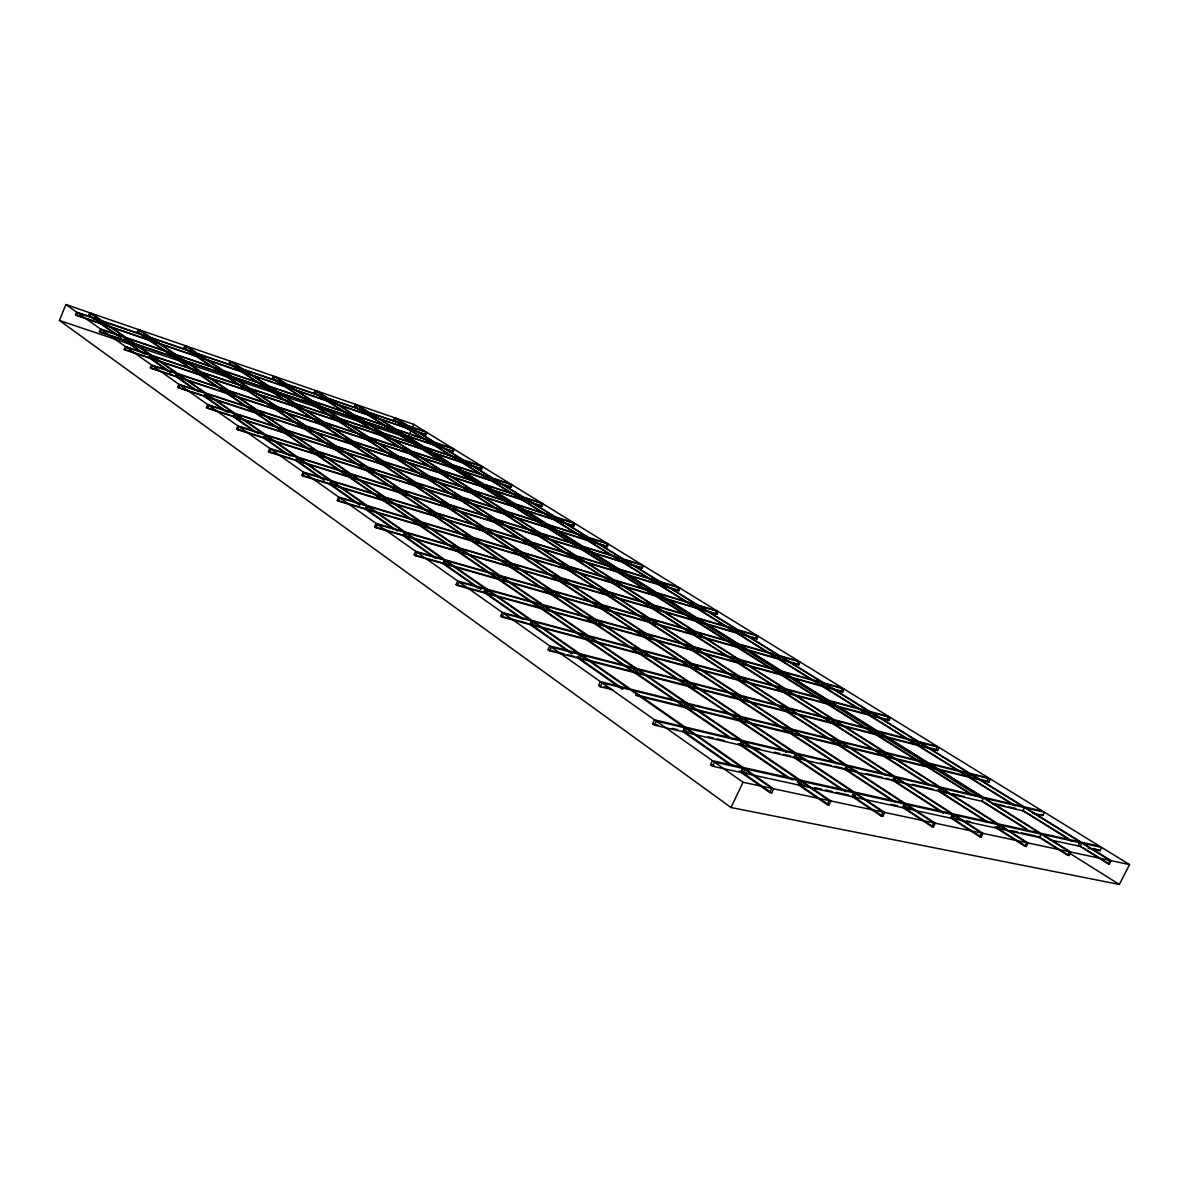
<?xml version="1.0" encoding="UTF-8"?>
<svg xmlns="http://www.w3.org/2000/svg" width="1189" height="1189" viewBox="0 0 1189 1189"><rect width="100%" height="100%" fill="white"/><g stroke="black" fill="none" stroke-linecap="round" stroke-linejoin="round"><path stroke-width="1.5" d="M1129.55 864.596L1111.091 860.658L1083.12 843.358L1101.683 847.445L1129.55 864.596L1119.339 884.453L731.012 807.524L59.45 320.465L65.871 304.547L89.725 312.752L100.604 320.346L99.534 323.007M408.867 426.286L435.159 442.546L434.134 444.894L407.857 428.59L408.867 426.286L426.955 432.484L425.944 434.773L76.289 315.338L75.531 314.803L76.616 312.127L65.871 304.547M76.289 315.338L77.374 312.662L101.377 320.881L124.756 337.186L123.641 339.905M94.094 319.202L88.655 315.382L89.725 312.752M91.33 313.316L102.224 320.911L101.139 323.557L90.26 315.932L91.33 313.316L138.296 329.487L149.472 337.096L148.402 339.697L137.24 332.058L138.296 329.487M101.377 320.881L100.292 323.542L117.8 335.818M150.245 337.631L149.175 340.247L173.104 356.626L174.203 353.965L150.245 337.631L102.997 321.446L101.912 324.092L120.892 337.394M436.051 443.096L463.398 460.009L462.343 462.417L435.025 445.459L436.051 443.096L454.257 449.279L453.232 451.612L100.129 332.236L99.341 331.686L100.456 328.937L77.374 312.662M100.129 332.236L101.243 329.502L125.558 337.75L150.007 354.798L148.863 357.577M125.558 337.75L124.444 340.455L143.126 353.549M125.276 340.455L126.391 337.75L102.997 321.446M175.021 354.53L173.921 357.19L198.92 374.312L200.049 371.607L175.021 354.53L127.193 338.3L126.079 341.02L144.776 354.099M491.726 480.638L463.279 462.997L464.334 460.589L482.66 466.742L481.619 469.12L125.068 349.923L124.251 349.343L125.395 346.534L101.243 329.502M125.068 349.923L126.227 347.114L150.84 355.377L176.448 373.242L175.273 376.066M139.841 330.022L151.018 337.631L149.948 340.232L138.786 332.593L139.841 330.022L185.038 345.583L196.453 353.207L195.397 355.764L183.998 348.109L185.038 345.583M151.806 338.166L150.735 340.767L174.679 357.161L175.779 354.5L151.806 338.166L197.255 353.742L221.719 370.106L220.634 372.707L196.2 356.299L197.255 353.742M150.84 355.377L149.71 358.157L170.755 372.915M150.527 358.127L151.657 355.362L127.193 338.3M200.911 372.187L199.782 374.907L225.94 392.816L227.099 390.037L200.911 372.187L152.504 355.942L151.36 358.706L170.934 372.41M493.777 478.81L523.428 497.151L522.313 499.633L492.692 481.248L493.777 478.81L512.221 484.919L511.136 487.341L151.211 368.441L150.349 367.832L151.523 364.964L126.227 347.114M151.211 368.441L152.385 365.588L177.324 373.851L204.166 392.563L178.915 384.3L152.385 365.588M176.596 355.065L175.496 357.726L200.51 374.847L201.64 372.142L176.596 355.065L222.551 370.656L248.1 387.733L246.985 390.378L221.466 373.257L222.551 370.656M186.524 346.103L197.939 353.728L196.884 356.269L185.484 348.615L186.524 346.103L230.042 361.084L241.679 368.724L240.624 371.221L229.001 363.566L230.042 361.084M177.324 373.851L176.15 376.69L195.516 390.245M176.953 376.631L178.127 373.792L152.504 355.942M227.991 390.661L226.831 393.425L254.223 412.182L255.412 409.358L227.991 390.661L179.004 374.401L177.83 377.24L198.697 391.835M554.223 519.444L523.338 500.272L524.438 497.775L543.001 503.854L541.887 506.321L178.618 387.867L177.711 387.228L178.915 384.3M178.618 387.867L179.836 384.939L205.088 393.202L233.237 412.851L207.689 404.587L179.836 384.939M198.756 354.263L197.686 356.804L222.15 373.212L223.235 370.611L198.756 354.263L242.497 369.259L267.406 385.608L266.336 388.149L241.441 371.756L242.497 369.259M202.502 372.722L201.372 375.427L227.545 393.336L228.704 390.572L202.502 372.722L248.977 388.313L275.67 406.162L274.525 408.867L247.862 390.973L248.977 388.313M205.088 393.202L203.869 396.1L226.073 411.662M204.657 396.011L205.86 393.128L179.004 374.401M256.348 409.997L255.159 412.821L283.859 432.484L285.092 429.601L256.348 409.997L206.782 393.767L205.578 396.665L227.798 412.211M556.422 517.557L588.689 537.517L587.515 540.103L555.278 520.098L556.422 517.557L575.075 523.576L573.93 526.088L207.391 408.258L206.44 407.589L207.689 404.587M207.391 408.258L208.64 405.271L234.203 413.519L263.795 434.148L237.919 425.915L208.64 405.271M224.067 371.176L222.982 373.777L248.516 390.899L249.631 388.238L224.067 371.176L268.268 386.172L294.263 403.234L293.163 405.835L267.198 388.714L268.268 386.172M231.469 361.575L243.106 369.214L242.066 371.711L230.443 364.057L231.469 361.575L273.396 376.021L285.226 383.646L284.186 386.098L272.37 378.444L273.396 376.021M229.596 391.196L228.437 393.96L255.843 412.717L257.032 409.893L229.596 391.196L276.591 406.772L304.518 425.439L303.329 428.203L275.447 409.477L276.591 406.772M243.923 369.749L242.883 372.246L267.793 388.64L268.863 386.098L243.923 369.749L286.059 384.181L311.384 400.53L310.329 403.026L285.018 386.633L286.059 384.181M234.203 413.519L232.97 416.477L255.13 432.008M233.713 416.358L234.961 413.4L206.782 393.767M286.073 430.269L284.855 433.168L314.966 453.797L316.244 450.839L286.073 430.269L235.927 414.069L234.679 417.042L258.34 433.599M250.507 388.833L249.393 391.478L276.071 409.373L277.215 406.668L250.507 388.833L295.154 403.814L322.308 421.634L321.164 424.28L294.055 406.415L295.154 403.814M622.278 561.684L588.614 540.787L589.789 538.201L608.53 544.161L607.371 546.717L237.637 429.705L236.626 428.991L237.919 425.915M237.637 429.705L238.93 426.628L264.805 434.862L295.927 456.561L269.74 448.372L238.93 426.628M257.983 410.532L256.779 413.356L285.509 433.019L286.742 430.121L257.983 410.532L305.469 426.078L334.718 445.622L333.5 448.446L304.295 428.843L305.469 426.078M269.725 386.663L268.64 389.204L294.634 406.326L295.734 403.725L269.725 386.663L312.246 401.094L338.657 418.142L337.557 420.683L311.191 403.591L312.246 401.094M274.778 376.497L286.608 384.121L285.583 386.574L273.752 378.919L274.778 376.497L315.204 390.408L327.198 398.047L326.172 400.44L314.193 392.801L315.204 390.408M264.805 434.862L263.527 437.894L287.203 454.48M264.255 437.73L265.533 434.698L235.927 414.069M287.441 384.656L286.4 387.109L311.726 403.502L312.781 401.005L287.441 384.656L328.045 398.583L353.728 414.902L352.687 417.354L327.02 400.975L328.045 398.583M278.137 407.277L276.978 409.997L304.889 428.709L306.078 425.944L278.137 407.277L323.23 422.244L351.617 440.866L350.443 443.571L322.1 424.889L323.23 422.244M317.27 451.538L316.006 454.51L347.664 476.18L348.972 473.163L317.27 451.538L266.544 435.412L265.266 438.444L290.443 456.071M269.472 452.266L270.81 449.115L303.284 472.033L301.902 475.243L677.537 590.026L678.785 587.366L643.472 565.652L642.268 568.268L269.472 452.266L268.417 451.508L269.74 448.372M296.626 404.305L295.526 406.906L322.65 424.77L323.78 422.125L296.626 404.305L339.564 418.721L367.104 436.497L365.989 439.098L338.464 421.263L339.564 418.721M287.723 430.804L286.49 433.688L316.631 454.317L317.894 451.359L287.723 430.804L335.729 446.291L366.39 466.787L365.142 469.685L334.51 449.13L335.729 446.291M316.527 390.869L328.536 398.493L327.51 400.901L315.516 393.247L316.527 390.869L355.526 404.305L367.683 411.929L366.673 414.277L354.53 406.638L355.526 404.305M313.658 401.57L312.588 404.067L338.969 421.144L340.069 418.602L313.658 401.57L354.619 415.466L381.372 432.469L380.287 434.966L353.564 417.919L354.619 415.466M307.03 426.583L305.855 429.363L335.075 448.966L336.294 446.143L307.03 426.583L352.583 441.505L382.264 460.99L381.075 463.755L351.409 444.21L352.583 441.505M270.81 449.115L296.997 457.304L295.675 460.411L323.943 480.222M296.358 460.217L297.696 457.111L266.544 435.412M350.056 473.906L348.749 476.923L382.041 499.737L383.393 496.63L350.056 473.906L298.766 457.854L297.428 460.96L324.24 479.717M329.383 399.043L328.357 401.436L354.025 417.815L355.08 415.362L329.383 399.043L368.545 412.464L394.54 428.753L393.5 431.161L367.52 414.812L368.545 412.464M324.716 422.734L323.586 425.38L351.944 444.062L353.103 441.357L324.716 422.734L368.04 437.106L396.814 455.669L395.655 458.315L366.925 439.707L368.04 437.106M338.672 497.002L337.245 500.301L715.644 613.539L716.922 610.819L679.989 588.109L678.756 590.77L303.017 476.046L304.399 472.821L330.914 480.951L365.484 505.072L338.672 497.002L304.399 472.821M318.934 452.073L317.671 455.03L349.343 476.715L350.651 473.683L318.934 452.073L367.446 467.5L399.623 489.006L398.33 491.964L366.182 470.383L367.446 467.5M340.975 419.197L339.876 421.738L367.401 439.558L368.531 436.972L340.975 419.197L382.278 433.064L410.175 450.794L409.075 453.336L381.208 435.546L382.278 433.064M337.304 446.811L336.086 449.635L366.732 470.19L367.981 467.292L337.304 446.811L383.289 461.659L414.381 482.065L413.148 484.889L382.085 464.423L383.289 461.659M356.819 404.75L368.976 412.36L367.966 414.723L355.808 407.084L356.819 404.75L394.466 417.711L406.757 425.32L405.746 427.624L393.47 419.999L394.466 417.711M355.957 415.927L354.902 418.365L381.654 435.427L382.724 432.93L355.957 415.927L395.432 429.318L422.496 446.291L421.441 448.729L394.391 431.711L395.432 429.318M330.914 480.951L329.531 484.131L359.554 505.176M330.185 483.893L331.553 480.713L298.766 457.854M384.537 497.418L383.185 500.524L418.275 524.542L419.672 521.377L384.537 497.418L332.682 481.5L331.315 484.681L359.851 504.656M354.084 441.996L352.91 444.701L382.576 464.23L383.779 461.481L354.084 441.996L397.795 456.308L427.862 475.719L426.688 478.424L396.65 458.954L397.795 456.308M369.824 412.895L368.813 415.258L394.807 431.592L395.848 429.199L369.824 412.895L407.619 425.855L433.911 442.115L432.87 444.478L406.608 428.159L407.619 425.855M376.081 523.398L374.609 526.786L755.565 638.166L756.873 635.387L718.186 611.592L716.922 614.327L338.434 501.134L339.861 497.834L366.673 505.89L403.19 531.364L376.081 523.398L339.861 497.834M351.736 474.426L350.428 477.458L383.75 500.257L385.087 497.151L351.736 474.426L400.723 489.749L434.55 512.34L433.212 515.372L399.43 492.707L400.723 489.749M369.467 437.582L368.352 440.168L397.096 458.791L398.256 456.145L369.467 437.582L411.126 451.389L440.242 469.893L439.098 472.494L410.027 453.945L411.126 451.389M383.646 433.509L382.561 436.006L410.443 453.782L411.543 451.24L383.646 433.509L423.433 446.871L451.627 464.542L450.527 467.024L422.363 449.308L423.433 446.871M369.036 468.005L367.773 470.889L399.935 492.454L401.228 489.511L369.036 468.005L415.451 482.764L448.045 504.151L446.782 507.049L414.218 485.588L415.451 482.764M395.699 418.142L408.005 425.751L406.995 428.055L394.703 420.43L395.699 418.142L413.727 424.339L426.078 431.949L425.082 434.238L425.944 434.773M396.74 429.764L395.699 432.157L422.749 449.174L423.804 446.722L396.74 429.764L434.802 442.68L462.135 459.593L461.079 461.986L433.777 445.028L434.802 442.68M384.805 462.149L383.601 464.914L414.664 485.365L415.897 482.541L384.805 462.149L428.902 476.388L460.366 496.69L459.132 499.454L427.713 479.093L428.902 476.388M366.673 505.89L365.246 509.16L394.124 529.387M365.87 508.862L367.282 505.607L332.682 481.5M420.876 522.194L419.479 525.375L456.472 550.715L457.928 547.46L420.876 522.194L368.471 506.44L367.059 509.695L397.468 530.978M399.236 456.784L398.077 459.43L428.129 478.885L429.318 476.18L399.236 456.784L441.238 470.532L471.632 489.853L470.458 492.499L440.093 473.133L441.238 470.532M982.694 798.711L407.797 437.953L413.727 424.339M386.247 497.938L384.894 501.045L419.985 525.062L421.382 521.882L386.247 497.938L435.709 513.128L471.29 536.908L469.908 539.999L434.371 516.145L435.709 513.128M435.977 557.938L404.795 536.12L406.266 532.776L444.924 559.707L443.408 563.14L797.388 663.982L798.755 661.143L758.196 636.204L756.888 638.983L375.858 527.663L377.329 524.275L404.453 532.241L443.081 559.187L415.689 551.324L377.329 524.275M412.509 451.85L411.394 454.391L440.48 472.94L441.624 470.354L412.509 451.85L452.593 465.152L481.991 483.566L480.861 486.108L451.493 467.634L452.593 465.152M402.328 490.24L401.035 493.197L434.832 515.863L436.17 512.845L402.328 490.24L449.174 504.894L483.388 527.351L482.08 530.294L447.896 507.777L449.174 504.894M424.741 447.302L423.67 449.754L451.85 467.47L452.95 464.973L424.741 447.302L463.071 460.173L491.533 477.785L490.448 480.222L462.016 462.566L463.071 460.173M416.967 483.239L415.734 486.063L448.312 507.525L449.591 504.641L416.967 483.239L461.436 497.388L494.401 518.657L493.138 521.481L460.217 500.153L461.436 497.388M404.453 532.241L402.982 535.585L435.62 558.458M403.547 535.243L405.003 531.899L368.471 506.44M430.344 476.848L429.155 479.553L460.604 499.915L461.822 497.151L430.344 476.848L472.672 490.522L504.448 510.72L503.244 513.41L471.498 493.167L472.672 490.522M442.62 470.978L441.476 473.579L471.855 492.945L473.014 490.299L442.62 470.978L482.987 484.205L513.663 503.437L512.504 506.024L481.872 486.747L482.987 484.205M453.232 451.612L452.34 451.062L453.366 448.729L426.955 432.484M422.585 522.714L421.188 525.895L458.211 551.22L459.653 547.966L422.585 522.714L472.509 537.725L510.007 562.783L508.58 565.949L471.141 540.817L472.509 537.725M415.481 555.753L417.012 552.261L457.691 580.96L456.1 584.527L841.307 691.091L842.704 688.178L800.138 662.005L798.785 664.844L415.481 555.753L414.158 554.817L415.689 551.324M453.901 465.583L452.816 468.08L482.184 486.539L483.314 484.012L453.901 465.583L492.514 478.379L522.149 496.734L521.035 499.217L491.429 480.832L492.796 478.201L511.24 484.324L510.17 486.732L511.136 487.341M437.329 513.618L435.991 516.65L471.543 540.49L472.925 537.398L437.329 513.618L484.562 528.124L520.529 551.726L519.177 554.743L483.254 531.082L484.562 528.124M450.705 505.37L449.427 508.253L483.626 530.77L484.934 527.827L450.705 505.37L495.531 519.385L530.086 541.694L528.778 544.577L494.267 522.209L495.531 519.385M462.893 497.849L461.674 500.614L494.609 521.941L495.858 519.117L462.893 497.849L505.533 511.404L538.795 532.538L537.547 535.303L504.329 514.109L505.533 511.404M481.619 469.12L480.683 468.54L481.723 466.162L454.257 449.279M474.069 490.968L472.895 493.613L504.641 513.856L505.845 511.166L474.069 490.968L514.718 504.091L546.762 524.171L545.573 526.816L513.559 506.677L514.718 504.091M417.012 552.261L444.418 560.108L442.888 563.556L477.725 587.946M499.692 575.952L498.191 579.296L539.553 607.624L541.099 604.19L499.692 575.952L446.247 560.643L444.731 564.076L481.084 589.521M484.324 484.636L483.195 487.178L513.841 506.455L515 503.868L484.324 484.636L523.175 497.359L554.074 516.487L552.93 519.028L522.06 499.856L523.175 497.359M459.207 548.337L457.75 551.592L496.839 578.359L498.34 575.03L459.207 548.337L406.266 532.776M460.931 548.842L459.489 552.097L498.592 578.865L500.079 575.521L460.931 548.842L511.285 563.645L550.834 590.071L549.363 593.326L509.858 566.811L511.642 563.259L559.603 577.364L558.206 580.47L520.41 555.56L522.09 552.186L567.539 565.875L566.202 568.818L529.967 545.335L531.275 542.452L486.108 528.6L484.8 531.542L520.737 555.218M559.603 577.364L521.763 552.528L474.143 538.216L472.776 541.307L510.23 566.44M528.585 623.586L887.44 719.553L888.896 716.581L844.16 689.07L842.763 691.983L457.497 585.523L459.088 581.956L486.762 589.655L530.22 619.959L502.293 612.424L459.088 581.956M497.002 519.846L495.739 522.67L530.264 545.023L531.557 542.139L497.002 519.846L539.925 533.267L574.763 555.412L573.484 558.236L538.691 536.031L540.192 532.984L581.347 545.855L580.128 548.56L546.658 527.515L548.099 524.602L587.396 537.101L586.222 539.687L554 519.682L555.367 516.903L574.019 522.922L572.875 525.434L573.93 526.088M581.347 545.855L547.861 524.869L506.93 511.85L505.726 514.555L538.959 535.749M587.396 537.101L555.144 517.141L516.056 504.522L514.896 507.108L546.91 527.247M483.774 592.196L485.35 588.659L444.418 560.108M486.762 589.655L485.186 593.177L522.595 619.38M485.632 592.702L487.208 589.179L446.247 560.643M559.781 580.931L521.971 556.021L523.323 553.004L568.788 566.677L567.45 569.62L605.543 594.307L606.925 591.29L561.178 577.824L559.514 581.317L599.33 607.564L600.787 604.398L552.499 590.547L550.73 594.247L592.464 622.248L593.995 618.919L542.868 604.681L540.98 608.59L584.81 638.612L586.415 635.089L542.526 605.156L488.62 590.16L487.044 593.697L522.967 618.845M593.995 618.919L552.201 590.992L501.431 576.442L499.93 579.786L541.307 608.099M600.787 604.398L560.911 578.226L512.935 564.121L511.508 567.302L551.027 593.801M541.887 506.321L540.876 505.682L541.976 503.229L512.221 484.919M532.746 542.912L531.453 545.796L567.703 569.263L569.041 566.321L532.746 542.912L575.952 556.17L612.484 579.4L611.161 582.268L574.673 558.993L576.175 555.843L617.552 568.55L616.288 571.314L581.272 549.288L582.699 546.286L622.204 558.637L620.985 561.282L587.321 540.386L588.496 537.785L549.199 525.285L548.01 527.931L581.48 548.976M576.234 656.952L935.996 749.516L937.482 746.469L890.427 717.532L888.986 720.504L502.13 617.165L500.643 616.11L502.293 612.424M502.13 617.165L503.794 613.479L531.721 621L577.943 653.222L549.779 645.924L503.794 613.479M617.552 568.55L582.506 546.583L541.337 533.712L540.103 536.477L574.896 558.667M531.721 621L530.086 624.626L571.76 653.831M530.457 624.076L532.092 620.465L488.62 590.16M586.578 639.087L542.734 609.08L544.294 605.647L588.198 635.565L586.326 639.652L632.86 671.532L634.54 667.906L587.931 636.13L533.593 621.505L531.959 625.132L572.162 653.281M600.921 608.01L561.074 581.778L562.486 578.686L602.362 604.844L600.713 608.471L642.729 636.16L644.23 632.905L602.154 605.29L553.866 591.468L552.395 594.708L594.128 622.709M294.604 459.667L641.109 567.554L642.313 564.938L623.497 559.053L622.144 561.996L657.339 583.858L658.587 581.153L618.919 568.966L617.492 572.072L654.188 595.154L655.481 592.33L613.91 579.816L612.424 583.071L650.725 607.52L652.092 604.577L613.747 580.187L570.289 567.123L568.937 570.066L607.044 594.738M655.481 592.33L618.756 569.308L577.378 556.601L576.1 559.424L612.588 582.699M658.587 581.153L623.348 559.35L583.858 546.999L582.625 549.704L617.656 571.731M635.996 694.733L987.138 781.069L988.683 777.963L939.102 747.465L937.616 750.512L549.645 650.829L548.055 649.714L549.779 645.924M549.645 650.829L551.369 647.054L579.533 654.336L628.773 688.684L600.415 681.639L551.369 647.054M607.371 546.717L606.256 546.033L607.43 543.477L575.075 523.576M533.593 621.505L579.831 653.712L577.824 658.082L622.531 689.397M553.866 591.468L595.659 619.38L593.906 623.214L638.077 652.865L639.652 649.432L595.436 619.885L544.294 605.647M652.092 604.577L608.426 591.721L606.851 595.154L646.935 621.119L648.362 618.027L608.233 592.137L562.486 578.686M643.472 565.652L624.656 559.766L623.437 562.397L658.647 584.26M639.756 653.311L595.57 623.675L597.101 620.346L641.332 649.893L639.593 653.891L686.41 685.31L688.059 681.787L641.183 650.457L589.714 636.605L588.094 640.128L634.644 671.993M648.436 621.55L608.352 595.585L609.734 592.568L649.863 618.458L648.317 622.01L690.556 649.387L692.028 646.221L649.744 618.919L603.744 605.751L602.288 608.917L644.319 636.591M655.555 595.555L618.86 572.489L620.123 569.724L656.848 592.746L655.451 595.942L693.93 620.153L695.268 617.269L656.744 593.118L615.159 580.618L613.851 583.502L652.167 607.936M589.714 636.605L636.323 668.367L634.465 672.632L683.957 706.534L685.711 702.803L636.145 669.006L581.421 654.827L579.712 658.557L622.932 688.817M600.415 681.639L598.617 685.548L600.311 686.752L612.736 689.798M600.311 686.752L602.11 682.843L630.482 689.873L683.051 726.538L654.53 719.821L602.11 682.843M624.656 559.766L659.88 581.555L658.543 584.602L695.387 607.475L696.665 604.725L659.791 581.911L620.123 569.724M679.989 588.109L661.099 582.298L659.85 585.003L696.695 607.876M736.571 629.412L697.928 605.513L658.112 593.534L656.804 596.343L695.297 620.554L696.635 617.671L736.571 629.412L735.248 632.236L696.65 608.263L697.973 605.112L661.099 582.298M615.159 580.618L653.519 604.993L652.048 608.352L692.325 634.049L693.722 631.032L653.415 605.409L609.734 592.568M696.591 618.102L654.842 605.825L653.474 608.783L693.752 634.465L695.164 631.448L737.031 643.457L735.649 646.4L695.238 620.985L696.591 618.102L737.031 643.457M695.119 631.924L651.245 619.35L649.818 622.442L692.057 649.803L693.544 646.638L737.552 658.899L736.095 661.976L693.707 634.941L695.119 631.924L737.552 658.899M603.744 605.751L645.82 633.351L644.185 637.111L688.594 666.375L690.155 663.046L645.686 633.856L597.101 620.346M693.484 647.158L691.998 650.324L736.586 679.201L738.116 675.961L693.484 647.158L647.277 634.302L645.776 637.557L690.185 666.806M647.277 634.302L691.745 663.462L690.125 667.386L737.121 698.359L738.741 694.926L691.686 664.042L642.863 650.903L641.272 654.336L688.089 685.741M739.454 716.135L689.679 682.872L637.928 669.466L636.249 673.093L685.756 706.965L687.495 703.249L739.454 716.135L737.73 719.746L688.03 686.395L689.739 682.218L642.863 650.903M718.186 611.592L699.236 605.9L697.958 608.649L736.556 632.607M699.236 605.9L737.879 629.798L736.571 633.053L777.056 658.201L778.423 655.317L737.893 630.244L697.958 618.503L696.62 621.386L737.017 646.786M1026.538 828.837L983.229 801.609L654.455 725.127L652.642 723.833L654.53 719.821M780.95 670.982L738.428 644.319L696.546 632.325L695.149 635.342L737.537 662.377L738.993 659.301L780.95 670.982L779.508 674L737.031 647.277L738.414 643.844L697.958 618.503M654.455 725.127L656.343 721.099L684.879 727.802L741.133 767.039L712.479 760.707L656.343 721.099M739.008 659.821L695 647.574L693.514 650.74L738.101 679.618L739.632 676.363L783.729 688.253L782.228 691.418L737.552 662.912L739.008 659.821L783.729 688.253M739.647 676.957L693.276 664.473L691.716 667.802L738.726 698.76L740.346 695.342L786.821 707.396L785.23 710.725L738.116 680.197L739.647 676.957L786.821 707.396M740.361 695.996L691.359 683.303L689.709 686.826L739.424 720.162L741.133 716.551L790.254 728.738L788.575 732.246L738.741 699.414L740.361 695.996L790.254 728.738M687.42 703.977L632.385 690.333L684.968 726.984L740.242 739.989L687.42 703.977L685.667 707.708L729.377 737.641M689.219 704.423L742.04 740.42L794.118 752.667L741.163 717.279L689.219 704.423L687.465 708.139L732.677 739.097M684.968 726.984L683.11 730.938L688.461 732.186M684.879 727.802L683.021 731.77L730.091 764.735M797.21 782.347L798.473 779.702L742.07 741.237L686.781 728.248L684.923 732.216L733.524 766.221M758.196 636.204L739.201 630.616L737.879 633.44L778.364 658.572L779.731 655.689L798.755 661.143M779.821 656.179L739.796 644.72L738.414 647.663L780.891 674.371L782.317 671.354L822.372 682.516L820.96 685.459L778.453 659.063L779.821 656.179L822.372 682.516M782.407 671.889L740.45 660.222L738.993 663.313L783.67 691.805L785.171 688.639L827.172 699.949L825.686 703.041L780.98 674.906L782.407 671.889L827.172 699.949M785.275 689.234L741.163 677.358L739.632 680.613L786.746 711.111L788.337 707.797L832.478 719.241L830.918 722.481L783.759 692.399L785.275 689.234L832.478 719.241M788.441 708.451L741.966 696.412L740.346 699.831L790.18 732.647L791.859 729.139L838.379 740.673L836.729 744.091L786.85 711.78L788.441 708.451L838.379 740.673M1109.813 860.39L1081.841 843.075L1080.147 846.405L1108.089 863.749L1109.813 860.39L1070.709 852.052L1068.956 855.515L1040.836 837.829L712.464 766.236L710.517 764.854L712.479 760.707M712.464 766.236L714.44 762.09L743.095 768.406L771.75 788.381L769.759 792.528L741.148 772.493L743.095 768.406M741.163 717.279L739.454 720.906L786.286 752.34M742.857 717.71L795.813 753.068L844.963 764.646L791.978 729.868L742.857 717.71L741.148 721.322L786.479 751.716M800.138 662.005L781.128 656.551L779.761 659.434L822.283 685.815L823.695 682.887L842.704 688.178M740.212 744.255L742.04 740.42M742.07 741.237L740.242 745.087L788.961 778.453M743.868 741.668L800.271 780.103L852.394 791.621L795.946 753.9L743.868 741.668L742.04 745.503L792.29 779.88M823.843 683.422L783.789 672.275L782.347 675.293L827.068 703.412L828.555 700.321L868.594 711.111L867.123 714.128L822.431 686.365L823.843 683.422L868.594 711.111M741.119 771.542L743.051 767.47L798.473 779.702M800.435 781.039L745.013 768.822L743.066 772.909L771.676 792.944L773.667 788.797L829.119 800.598L827.172 804.611L798.518 784.993L800.435 781.039L829.119 800.598M828.718 700.916L786.717 689.62L785.201 692.786L832.359 722.853L833.92 719.613L875.892 730.492L874.361 733.658L827.232 704.007L828.718 700.916L875.892 730.492M731.012 807.524L743.051 782.273L771.75 788.381M834.098 720.266L789.957 708.837L788.366 712.166L838.245 744.463L839.895 741.044L884.007 751.998L882.372 755.312L832.538 723.521L834.098 720.266L884.007 751.998M791.978 729.868L790.299 733.39L834.143 762.283M793.583 730.269L846.568 765.017L893.043 775.956L840.103 741.787L793.583 730.269L791.904 733.776L837.264 763.65M844.16 689.07L825.151 683.779L823.739 686.722L868.446 714.47L869.902 711.468L888.896 716.581M795.813 753.068L794.029 756.784L806.32 759.652M795.946 753.9L794.163 757.616L842.912 790.343M797.641 754.302L854.088 791.993L903.179 802.843L846.806 765.85L797.641 754.302L795.857 758.017L846.122 791.74M870.125 712.062L830.085 701.287L828.599 704.378L875.728 734.014L877.274 730.849L917.239 741.223L915.723 744.299L868.669 715.079L870.125 712.062L917.239 741.223M800.271 780.103L798.369 784.056L805.562 785.632M854.341 792.929L802.233 781.441L800.331 785.394L828.971 804.998L830.918 800.985L882.996 812.087L881.094 815.966L852.483 796.764L854.341 792.929L882.996 812.087M877.527 731.517L835.54 720.638L833.979 723.893L883.813 755.669L885.448 752.355L927.331 762.744L925.741 765.984L875.981 734.683L877.527 731.517L927.331 762.744M840.103 741.787L838.438 745.206L883.546 774.425M841.619 742.159L894.559 776.313L938.552 786.672L885.716 753.083L841.619 742.159L839.954 745.577L885.062 774.782M890.427 717.532L871.433 712.419L869.976 715.421L917.031 744.641L918.547 741.564L937.482 746.469M846.568 765.017L844.814 768.629L857.343 771.542M846.806 765.85L845.037 769.461L892.211 800.539M848.396 766.221L904.77 803.199L951.096 813.425L894.871 777.13L848.396 766.221L846.642 769.833L895.347 801.891M918.859 742.218L878.894 731.874L877.363 735.04L927.108 766.311L928.698 763.085L968.53 772.954L966.969 776.12L917.343 745.31L918.859 742.218L968.53 772.954M854.088 791.993L852.216 795.827L855.723 796.585M905.126 804.121L856.035 793.301L854.178 797.135L882.788 816.323L884.69 812.444L933.707 822.877L931.849 826.652L903.298 807.836L905.126 804.121L933.707 822.877M885.716 753.083L884.096 756.412L929.099 785.126M887.157 753.44L939.979 786.999L981.698 796.823L929.04 763.814L887.157 753.44L885.537 756.769L930.541 785.468M893.415 778.646L894.559 776.313M894.871 777.13L893.147 780.653L943.234 813.098M896.387 777.487L952.612 813.766L996.397 823.442L940.365 787.831L896.387 777.487L894.663 780.995L943.234 812.459M939.102 747.465L920.167 742.56L918.651 745.637L968.262 776.432L969.823 773.281L988.683 777.963M904.77 803.199L902.941 806.9L910.075 808.461M953.043 814.688L906.717 804.477L904.888 808.193L933.439 826.994L935.312 823.219L981.519 833.058L979.691 836.729L951.245 818.3L953.043 814.688L981.519 833.058M929.04 763.814L927.45 767.054L972.32 795.278M930.407 764.155L983.065 797.135L1022.674 806.469L970.239 774.009L930.407 764.155L928.817 767.395L972.126 794.624M938.864 789.273L939.979 786.999M940.365 787.831L938.686 791.235L986.87 821.985M941.807 788.158L997.824 823.754L1039.275 832.909L983.511 797.968L941.807 788.158L940.127 791.577L988.297 822.298M970.239 774.009L968.663 777.175L1014.886 805.874M971.547 774.336L1023.967 806.766L1042.708 811.18L990.392 779.003L971.547 774.336L969.971 777.502L1014.648 805.221M952.612 813.766L950.814 817.363L963.09 820.053M998.329 824.661L954.544 815.015L952.761 818.626L981.193 837.041L983.021 833.385L1026.657 842.674L1024.873 846.226L996.575 828.183L998.329 824.661L1026.657 842.674M635.922 695.491L988.847 782.124L990.392 779.003M983.511 797.968L981.861 801.282L1029.823 831.453M1041.192 834.113L999.756 824.988L998.002 828.495L1026.3 846.538L1028.084 842.986L1069.357 851.77L1067.603 855.233L1039.468 837.532L1041.192 834.113L1069.357 851.77M1078.795 844.101L1079.924 841.886L1024.487 807.584L1022.852 810.824L1072.077 841.396M1032.676 813.098L1042.887 815.491L1044.507 812.28L1099.78 846.286L1081.202 842.184L1025.78 807.881L1044.507 812.28M1088.188 848.143L1100.003 850.73L1101.683 847.445M1108.089 863.749L1109.367 864.017L1111.091 860.658M769.759 792.528L771.676 792.944M827.172 804.611L828.971 804.998M881.094 815.966L882.788 816.323M931.849 826.652L933.439 826.994M979.691 836.729L981.193 837.041M1024.873 846.226L1026.3 846.538M1067.603 855.233L1068.956 855.515M710.517 764.854L714.099 765.642M739.186 771.126L746.484 772.716M814.554 787.594L821.748 789.169M825.344 789.942L832.538 791.517M836.135 792.305L848.723 795.055M890.814 804.254L897.844 805.785M966.598 820.811L970.105 821.584M994.643 826.95L1006.89 829.625M1010.501 830.412L1017.71 831.988M1021.321 832.776L1035.753 835.926M1037.551 836.328L1038.904 836.61M1078.23 845.216L1079.523 845.498M1093.033 848.441L1096.407 849.184M1049.768 839.776L1081.425 846.672M1081.841 843.075L1042.545 834.41L1070.709 852.052M1079.924 841.886L1040.628 833.207L984.878 798.28L1024.487 807.584M992.235 803.705L1024.145 811.121L1068.748 838.81M652.642 723.833L657.993 725.082M672.275 728.411L677.626 729.66M708.079 736.764L713.445 738.012M717.012 738.845L724.146 740.509M738.414 743.824L759.979 748.862M774.366 752.206L779.746 753.469M783.343 754.302L790.536 755.981M820.38 762.937L830.918 765.389M834.425 766.206L843.209 768.257M866.276 773.623L882.372 777.383M885.954 778.215L889.535 779.048M891.319 779.464L898.111 781.054M912.201 784.339L933.335 789.258M936.858 790.076L948.733 792.84M952.211 793.658L964.398 796.496M994.019 803.407L1004.839 805.919M1008.435 806.766L1015.644 808.446M603.938 686.856L611.027 688.594M685.711 702.803L630.675 689.159L581.421 654.827M548.055 649.714L563.898 653.787M567.421 654.693L574.465 656.506M579.831 653.712L634.54 667.906M636.323 668.367L688.059 681.787M689.739 682.218L738.741 694.926M500.643 616.11L526.831 623.11M532.092 620.465L586.415 635.089M588.198 635.565L639.652 649.432M641.332 649.893L690.155 663.046M691.745 663.462L738.116 675.961M457.691 580.96L485.35 588.659M487.208 589.179L541.099 604.19M595.659 619.38L644.23 632.905M645.82 633.351L692.028 646.221M414.158 554.817L441.565 562.62M444.924 559.707L498.34 575.03M500.079 575.521L550.834 590.071M602.362 604.844L648.362 618.027M649.863 618.458L693.722 631.032M738.414 643.844L778.423 655.317M405.003 531.899L457.928 547.46M459.653 547.966L510.007 562.783M653.519 604.993L695.268 617.269M737.879 629.798L756.873 635.387M367.282 505.607L419.672 521.377M421.382 521.882L471.29 536.908M472.925 537.398L520.529 551.726M569.041 566.321L612.484 579.4M656.848 592.746L696.665 604.725M697.973 605.112L716.922 610.819M303.284 472.033L329.784 480.163L296.997 457.304M331.553 480.713L383.393 496.63M385.087 497.151L434.55 512.34M436.17 512.845L483.388 527.351M484.934 527.827L530.086 541.694M531.557 542.139L574.763 555.412M659.88 581.555L678.785 587.366M268.417 451.508L292.866 459.117M297.696 457.111L348.972 473.163M350.651 473.683L399.623 489.006M401.228 489.511L448.045 504.151M449.591 504.641L494.401 518.657M495.858 519.117L538.795 532.538M236.626 428.991L260.777 436.631M262.516 437.18L606.256 546.033M265.533 434.698L316.244 450.839M317.894 451.359L366.39 466.787M367.981 467.292L414.381 482.065M415.897 482.541L460.366 496.69M461.822 497.151L504.448 510.72M505.845 511.166L546.762 524.171M588.689 537.517L607.43 543.477M206.44 407.589L572.875 525.434M234.961 413.4L285.092 429.601M286.742 430.121L334.718 445.622M336.294 446.143L382.264 460.99M383.779 461.481L427.862 475.719M429.318 476.18L471.632 489.853M473.014 490.299L513.663 503.437M515 503.868L554.074 516.487M177.711 387.228L201.268 394.911M202.947 395.461L540.876 505.682M205.86 393.128L255.412 409.358M257.032 409.893L304.518 425.439M306.078 425.944L351.617 440.866M353.103 441.357L396.814 455.669M398.256 456.145L440.242 469.893M441.624 470.354L481.991 483.566M483.314 484.012L522.149 496.734M523.428 497.151L541.976 503.229M151.523 364.964L176.448 373.242M178.127 373.792L227.099 390.037M228.704 390.572L275.67 406.162M277.215 406.668L322.308 421.634M323.78 422.125L367.104 436.497M368.531 436.972L410.175 450.794M411.543 451.24L451.627 464.542M452.95 464.973L491.533 477.785M150.349 367.832L510.17 486.732M125.395 346.534L150.007 354.798M151.657 355.362L200.049 371.607M201.64 372.142L248.1 387.733M249.631 388.238L294.263 403.234M295.734 403.725L338.657 418.142M340.069 418.602L381.372 432.469M382.724 432.93L422.496 446.291M423.804 446.722L462.135 459.593M463.398 460.009L481.723 466.162M124.251 349.343L480.683 468.54M59.45 320.465L407.797 437.953M100.456 328.937L124.756 337.186M126.391 337.75L174.203 353.965M175.779 354.5L221.719 370.106M223.235 370.611L267.406 385.608M268.863 386.098L311.384 400.53M312.781 401.005L353.728 414.902M355.08 415.362L394.54 428.753M395.848 429.199L433.911 442.115M435.159 442.546L453.366 448.729M99.341 331.686L452.34 451.062M76.616 312.127L100.604 320.346M102.224 320.911L149.472 337.096M151.018 337.631L196.453 353.207M197.939 353.728L241.679 368.724M243.106 369.214L285.226 383.646M286.608 384.121L327.198 398.047M328.536 398.493L367.683 411.929M368.976 412.36L406.757 425.32M408.005 425.751L426.078 431.949M75.531 314.803L425.082 434.238M88.655 315.382L90.26 315.932M137.24 332.058L138.786 332.593M183.998 348.109L185.484 348.615M229.001 363.566L230.443 364.057M272.37 378.444L273.752 378.919M314.193 392.801L315.516 393.247M354.53 406.638L355.808 407.084M393.47 419.999L394.703 420.43M482.66 466.742L511.24 484.324M543.001 503.854L574.019 522.922M608.53 544.161L642.313 564.938M641.109 567.554L642.268 568.268M677.537 590.026L678.756 590.77M715.644 613.539L716.922 614.327M755.565 638.166L756.888 638.983M797.388 663.982L798.785 664.844M841.307 691.091L842.763 691.983M887.44 719.553L888.986 720.504M935.996 749.516L937.616 750.512M987.138 781.069L988.847 782.124M1041.088 814.376L1042.887 815.491M1098.101 849.555L1100.003 850.73M464.334 460.589L492.796 478.201M524.438 497.775L555.367 516.903M589.789 538.201L623.497 559.053M739.201 630.616L779.731 655.689M781.128 656.551L823.695 682.887M825.151 683.779L869.902 711.468M871.433 712.419L918.547 741.564M920.167 742.56L969.823 773.281M588.496 537.785L622.204 558.637M1082.986 847.638L1109.367 864.017M516.056 504.522L548.099 524.602M549.199 525.285L582.699 546.286M583.858 546.999L618.919 568.966M658.112 593.534L696.635 617.671M739.796 644.72L782.317 671.354M783.789 672.275L828.555 700.321M830.085 701.287L877.274 730.849M878.894 731.874L928.698 763.085M1069.089 852.914L1119.339 884.453M506.93 511.85L540.192 532.984M541.337 533.712L576.175 555.843M577.378 556.601L613.91 579.816M654.842 605.825L695.164 631.448M696.546 632.325L738.993 659.301M740.45 660.222L785.171 688.639M786.717 689.62L833.92 719.613M835.54 720.638L885.448 752.355M999.756 824.988L1028.084 842.986M570.289 567.123L608.426 591.721M651.245 619.35L693.544 646.638M695 647.574L739.632 676.363M741.163 677.358L788.337 707.797M789.957 708.837L839.895 741.044M954.544 815.015L983.021 833.385M531.275 542.452L567.539 565.875M568.788 566.677L606.925 591.29M486.108 528.6L522.09 552.186M523.323 553.004L561.178 577.824M693.276 664.473L740.346 695.342M741.966 696.412L791.859 729.139M906.717 804.477L935.312 823.219M474.143 538.216L511.642 563.259M512.935 564.121L552.499 590.547M691.359 683.303L741.133 716.551M856.035 793.301L884.69 812.444M501.431 576.442L542.868 604.681M637.928 669.466L687.495 703.249M802.233 781.441L830.918 800.985M686.781 728.248L743.051 767.47M745.013 768.822L773.667 788.797M714.44 762.09L743.051 782.273M301.902 475.243L303.017 476.046M337.245 500.301L338.434 501.134M374.609 526.786L375.858 527.663M456.1 584.527L457.497 585.523"/></g></svg>
